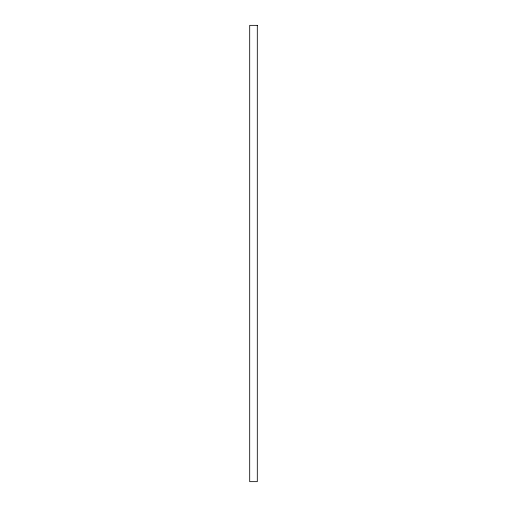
<?xml version="1.0" encoding="UTF-8"?>
<svg xmlns="http://www.w3.org/2000/svg" width="507" height="507" viewBox="0 0 507 507"><rect width="100%" height="100%" fill="white"/><g stroke="black" fill="none" stroke-linecap="round" stroke-linejoin="round"><path stroke-width="0.76" d="M257.303 25.35L249.698 25.35L249.698 481.65L257.303 481.65L257.303 25.35"/></g></svg>
